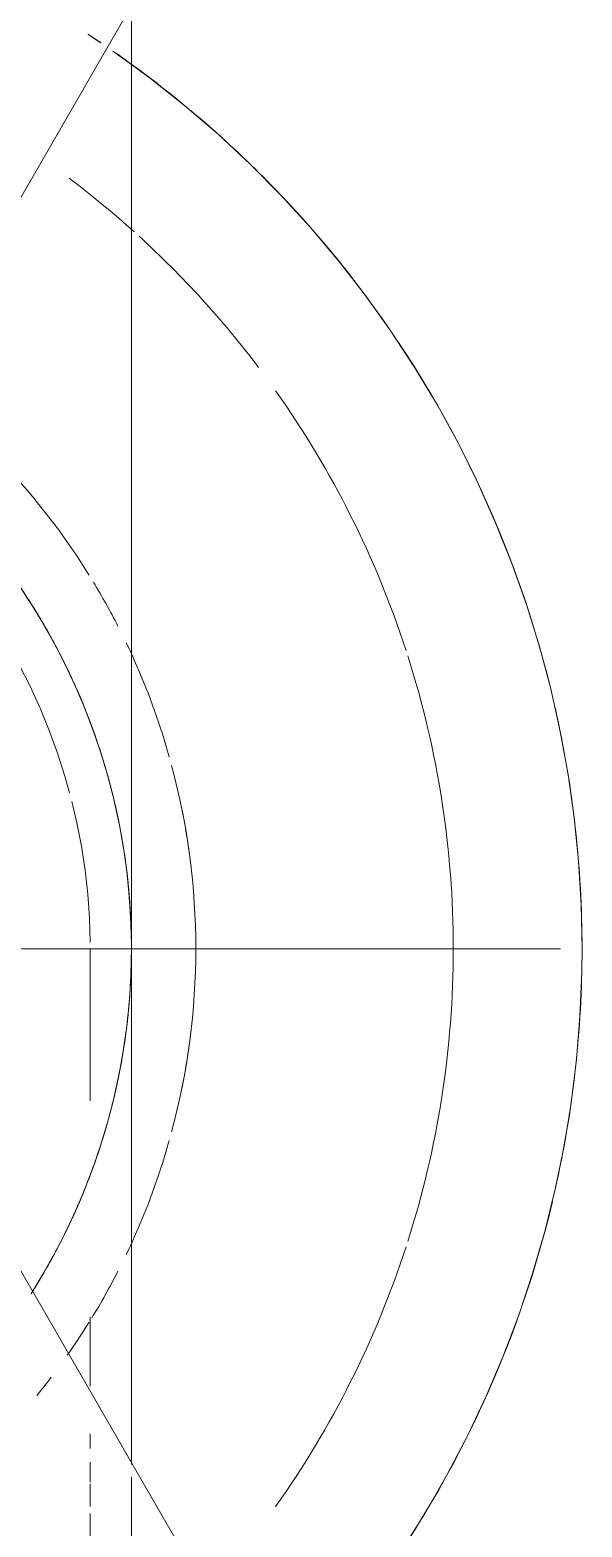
# Model space of a CAD drawing. Header units: metres. Extents: x -24.8 to 3.4, y -2.1 to 25.8.
# Drawn here: x -4.64952 to -4.63666, y 0.48652 to 0.52142 of the extents above; entities that cross this region are included whole.
import ezdxf

# ---------------------------------------------------------------- set-up
doc = ezdxf.new("R2010")
doc.units = ezdxf.units.M
for name, color, linetype, lineweight in [('P-PIPE', 7, 'Continuous', 5), ('P-PIPE-CNTR', 7, 'Continuous', 5), ('P-SANR-FIXT', 7, 'Continuous', 5)]:
    doc.layers.add(name, color=color, linetype=linetype, lineweight=lineweight)

# ---------------------------------------------------------------- blocks, each defined once
blk = doc.blocks.new('UT_Ducha higiênica - UT_Ducha higiênica-3628668-BB')
at = {"layer": 'P-SANR-FIXT'}
for p, q in [((-10.98353447897978, 0.5055959661428738), (-10.97209266180808, 0.5254137748155803)), ((-10.97407471261541, 0.4999999999999957), (-10.97407471261541, 0.5219807621140415)), ((-10.96776253478857, 0.4770862251849087), (-10.98120913343246, 0.5003764172242423)), ((-10.97407471261541, 0.4879737454057336), (-10.97407471261541, 0.4999999999999957))]:
    blk.add_line(p, q, dxfattribs=at)
at = {"layer": 'P-SANR-FIXT', "color": 254, "true_color": 0xdfdfdf}
blk.add_line((-10.97479113074009, 0.5211182161918959), (-10.97508240572841, 0.5213135771184461), dxfattribs=at)
at = {"layer": 'P-SANR-FIXT', "color": 253, "true_color": 0xa6a6a6}
for p, q in [((-10.97412954167764, 0.5206553773783894), (-10.97444995297057, 0.5208893849916607)), ((-10.97407471261541, 0.4749999999999862), (-10.97407471261541, 0.4876874167314135))]:
    blk.add_line(p, q, dxfattribs=at)
at = {"layer": 'P-SANR-FIXT', "flags": 128}
for points in [[(-10.96357471261542, 0.4999999999999957), (-10.96359510989557, 0.5010197280217544), (-10.96365626910471, 0.5020378246962107), (-10.96375809240114, 0.503052661285863), (-10.96390041688935, 0.5040626142686574), (-10.96408301488047, 0.505066067935268), (-10.96430559425669, 0.5060614169738861), (-10.9645677989385, 0.5070470690383776), (-10.96486920945432, 0.5080214472957024), (-10.96520934361163, 0.5089829929485077), (-10.96558765726835, 0.5099301677288618), (-10.96600354520331, 0.5108614563591746), (-10.96645634208455, 0.5117753689762989), (-10.96694532353364, 0.512670443515004), (-10.96746970728458, 0.5135452480469724), (-10.96802865443522, 0.5143983830715618), (-10.96862127078938, 0.515228483754729), (-10.96924660828727, 0.5160342221124594), (-10.96990366652233, 0.5168143091352599), (-10.97059139434152, 0.5175674968503057), (-10.97130869152707, 0.5182925803179248), (-10.97205441055647, 0.518988399559242), (-10.97282735843836, 0.5196538414119104), (-10.97362629862101, 0.5202878413109141), (-10.97412954167764, 0.5206553773783894)], [(-10.97057333676364, 0.4824587849923831), (-10.97027117286911, 0.4827756888959518), (-10.96959742496244, 0.483541407542481), (-10.96895483656107, 0.48433345642596), (-10.96834443566938, 0.4851505684371404), (-10.96776719879857, 0.4859914363711128), (-10.96722404940451, 0.4868547150185565), (-10.96671585641037, 0.4877390233177938), (-10.96624343281651, 0.4886429465641864), (-10.96580753439993, 0.4895650386733679), (-10.96540885850509, 0.4905038244946629), (-10.96504804292837, 0.4914578021710274), (-10.96472566489774, 0.4924254455416777), (-10.96444224014928, 0.4934052065836433), (-10.9641982221021, 0.494395517888261), (-10.96399400113305, 0.4953947951686961), (-10.96382990395211, 0.4964014397944732), (-10.96370619307976, 0.4974138413489247), (-10.963623066427, 0.4984303802055353), (-10.96358065697875, 0.4994494301189811), (-10.96357471261542, 0.4999999999999957)]]:
    blk.add_lwpolyline(points, dxfattribs=at)
at = {"layer": 'P-SANR-FIXT', "color": 7, "true_color": 0xf3f3f3}
blk.add_arc((-10.98907471261541, 0.5), 0.02549999999998515, 55.93268876488168, 56.71695141133583, dxfattribs=at)
at = {"layer": 'P-SANR-FIXT', "color": 254, "true_color": 0xdfdfdf}
for centre, radius, start, end in [((-10.98907471261541, 0.5), 0.02549999999998142, 54.10988269300007, 55.15528351736548), ((-10.98907471261541, 0.5), 0.02249999999998645, 47.96830800982413, 52.96605443841538), ((-10.98907471261541, 0.5), 0.02249999999998645, 47.96830800982413, 52.96605443841538), ((-10.98907471261542, 0.5), 0.01499999999999864, 27.26107276226982, 31.69476383256199), ((-10.98907471261542, 0.5), 0.01500000000000093, 13.4212472447901, 17.50828776306317), ((-10.98907471261542, 0.5), 0.01499999999999789, 342.4917122369645, 346.5787527551865), ((-10.98907471261542, 0.5), 0.01499999999999824, 328.3052361674643, 332.7389272377309)]:
    blk.add_arc(centre, radius, start, end, dxfattribs=at)
at = {"layer": 'P-SANR-FIXT', "color": 253, "true_color": 0xa6a6a6}
for centre, radius, start, end in [((-10.98907471261541, 0.5), 0.02549999999998549, 50.49560427181783, 53.99999999999909), ((-10.98907471261541, 0.5), 0.02549999999998646, 45.16671641316682, 50.01630612071282), ((-10.98907471261541, 0.5), 0.02549999999998757, 13.59930785716164, 45.00000000000203), ((-10.98907471261541, 0.5), 0.02249999999998161, 37.03394556159716, 47.5819993759556), ((-10.98907471261541, 0.5), 0.02249999999998794, 37.03394556160492, 47.58199937595695), ((-10.98907471261541, 0.5), 0.02249999999998335, 17.99999999999968, 35.31075224891279), ((-10.98907471261541, 0.5), 0.0224999999999848, 18.00000000000077, 35.31075224891192), ((-10.98907471261542, 0.5), 0.01500000000000095, 31.69476383256602, 42.0343820555026), ((-10.98907471261542, 0.5), 0.01499999999999987, 17.50828776306197, 27.2610727622718), ((-10.98907471261541, 0.5), 0.02249999999998389, 8.481479150575179e-13, 17.65732309081055), ((-10.98907471261541, 0.5), 0.02249999999998551, 8.481479150575789e-13, 17.65732309081174), ((-10.98907471261541, 0.5), 0.02549999999998491, 7.483658074036043e-13, 12.71230531454019), ((-10.98907471261542, 0.5), 0.01499999999999887, 8.481479150571486e-13, 13.42124724478834), ((-10.98907471261542, 0.5), 0.01499999999999524, 346.5787527551889, 0), ((-10.98907471261541, 0.5), 0.02249999999998542, 342.3426769091903, 1.399444059843948e-13), ((-10.98907471261541, 0.5), 0.02249999999998542, 342.3426769091903, 1.399444059843948e-13), ((-10.98907471261541, 0.5), 0.02549999999998549, 347.2876946908239, 1.272221872585407e-13), ((-10.98907471261542, 0.5), 0.01499999999999933, 332.7389272377292, 342.4917122369629), ((-10.98907471261541, 0.5), 0.02549999999998423, 320.5582083471048, 346.6353901011144), ((-10.98907471261541, 0.5), 0.02249999999998494, 324.6892477510855, 341.9999999999995), ((-10.98907471261541, 0.5), 0.02249999999998494, 324.6892477510881, 341.9999999999995)]:
    blk.add_arc(centre, radius, start, end, dxfattribs=at)
at = {"layer": 'P-SANR-FIXT'}
for radius, start, end in [(0.01499999999999524, 359.9999999999991, 52.45709492384233), (0.0149999999999966, 327.5713114036679, 359.9999999999992)]:
    blk.add_arc((-10.98907471261542, 0.5), radius, start, end, dxfattribs=at)
at = {"layer": 'P-SANR-FIXT', "color": 253, "true_color": 0xa6a6a6}
for points, knots in [([(-10.97630164999732, 0.5078674986423136), (-10.97641383154345, 0.508049147013454), (-10.97667260672999, 0.5084470354596173), (-10.97710829627166, 0.5090528205950552), (-10.97761077254975, 0.5096867429519455), (-10.97815564480601, 0.5103021607887681), (-10.9787461803254, 0.5108881846236897), (-10.97933403421713, 0.5114108069823778), (-10.97973248649701, 0.5117362067172876), (-10.97991083160982, 0.511875434084744)], [0.3991531940382201, 0.3991531940382201, 0.3991531940382201, 0.3991531940382201, 0.4285714285714285, 0.4642857142857143, 0.5, 0.5357142857142857, 0.5714285714285714, 0.6071428571428571, 0.6347987131866677, 0.6347987131866677, 0.6347987131866677, 0.6347987131866677]), ([(-10.97630166319905, 0.5078674622029986), (-10.9762776493961, 0.5078285994723736), (-10.97620309393291, 0.5077065716413469), (-10.97613066926524, 0.5075835893677337), (-10.97608231634433, 0.5074995150277837)], [0.6008468059617799, 0.6008468059617799, 0.6008468059617799, 0.6008468059617799, 0.6071428571428571, 0.6205710130504839, 0.6205710130504839, 0.6205710130504839, 0.6205710130504839]), ([(-10.97606654480875, 0.5074720207795995), (-10.97599188561789, 0.5073415308338473), (-10.97587956998379, 0.5071377675595813), (-10.97577244820103, 0.5069328877740585), (-10.97573501012487, 0.5068598899816762)], [0.6220341308574371, 0.6220341308574371, 0.6220341308574371, 0.6220341308574371, 0.6428571428571428, 0.654348320460295, 0.654348320460295, 0.654348320460295, 0.654348320460295]), ([(-10.97476483260321, 0.5044974695393839), (-10.97489240344536, 0.5049035187942623), (-10.9751798536371, 0.5056991406920426), (-10.97553972336634, 0.5064791694488475), (-10.97573500482364, 0.5068599046140756)], [0.224091742942699, 0.224091742942699, 0.224091742942699, 0.224091742942699, 0.2857142857142857, 0.3456516795397049, 0.3456516795397049, 0.3456516795397049, 0.3456516795397049]), ([(-10.97407471261541, 0.4999999999999999), (-10.97407471261541, 0.5009692221810377), (-10.9741865781345, 0.5021287839172175), (-10.97443641314325, 0.5032802295715644), (-10.97448397387029, 0.5034796427495599)], [0, 0, 0, 0, 0.1428571428571428, 0.1728513124282792, 0.1728513124282792, 0.1728513124282792, 0.1728513124282792]), ([(-10.97448397180745, 0.4965203515565729), (-10.97443641185102, 0.4967197668616061), (-10.97418658121185, 0.4978712245768634), (-10.97407471261541, 0.4990307778189622), (-10.97407471261541, 0.4999999999999999)], [0.8271486875711853, 0.8271486875711853, 0.8271486875711853, 0.8271486875711853, 0.8571428571428571, 1, 1, 1, 1]), ([(-10.97573501012486, 0.4931401100183303), (-10.97553973503707, 0.49352086276461), (-10.975179850295, 0.4943008500831277), (-10.97489239798128, 0.4950964661238473), (-10.9747648275389, 0.4955025164821533)], [0.6543483204606311, 0.6543483204606311, 0.6543483204606311, 0.6543483204606311, 0.7142857142857143, 0.7759082570580503, 0.7759082570580503, 0.7759082570580503, 0.7759082570580503]), ([(-10.97573500482364, 0.4931400953859308), (-10.97577244412097, 0.4930671009641801), (-10.97588201253049, 0.4928575650061843), (-10.97599701943279, 0.4926492113161278), (-10.97607448690513, 0.4925141657618561)], [0.3456516795393689, 0.3456516795393689, 0.3456516795393689, 0.3456516795393689, 0.3571428571428571, 0.3787024160473056, 0.3787024160473056, 0.3787024160473056, 0.3787024160473056]), ([(-10.97608232735579, 0.4925005153659637), (-10.9761306799957, 0.4924164402504112), (-10.9762031003144, 0.49229344597279), (-10.97627764105297, 0.4921713774989547), (-10.97630164999733, 0.4921325013576822)], [0.379428986949516, 0.379428986949516, 0.379428986949516, 0.379428986949516, 0.3928571428571428, 0.3991531940384441, 0.3991531940384441, 0.3991531940384441, 0.3991531940384441])]:
    blk.add_open_spline(points, degree=3, knots=knots, dxfattribs=at)
at = {"layer": 'P-SANR-FIXT'}
for points, knots in [([(-10.97991083128138, 0.511875434991315), (-10.97973248575902, 0.5117362087542657), (-10.97933403260321, 0.5114108114371111), (-10.9787461896769, 0.5108881588117454), (-10.97815560990577, 0.5103022571202557), (-10.97742933376377, 0.5094810922105009), (-10.97681462718955, 0.5086648640428961), (-10.97641386744687, 0.5080490479130325), (-10.97630166319905, 0.5078674622029986)], [0.3652012868133322, 0.3652012868133322, 0.3652012868133322, 0.3652012868133322, 0.3928571428571428, 0.4285714285714285, 0.4642857142857143, 0.5, 0.5714285714285714, 0.6008468059617799, 0.6008468059617799, 0.6008468059617799, 0.6008468059617799]), ([(-10.97573501012487, 0.5068598899816762), (-10.97553973503707, 0.5064791372353943), (-10.975179850295, 0.5056991499168793), (-10.97489239798128, 0.5049035338761625), (-10.9747648275389, 0.5044974835178614)], [0.654348320460295, 0.654348320460295, 0.654348320460295, 0.654348320460295, 0.7142857142857143, 0.7759082570573008, 0.7759082570573008, 0.7759082570573008, 0.7759082570573008]), ([(-10.97448397180744, 0.5034796484434164), (-10.97443641185102, 0.5032802331383867), (-10.97418658121185, 0.502128775423133), (-10.97407471261541, 0.5009692221810378), (-10.97407471261541, 0.4999999999999999)], [0.8271486875717207, 0.8271486875717207, 0.8271486875717207, 0.8271486875717207, 0.8571428571428571, 1, 1, 1, 1]), ([(-10.97407471261541, 0.4999999999999999), (-10.97407471261541, 0.4990307778189622), (-10.9741865781345, 0.4978712160827788), (-10.97443641314326, 0.4967197704284284), (-10.97448397387029, 0.4965203572504293)], [0, 0, 0, 0, 0.1428571428571428, 0.1728513124288145, 0.1728513124288145, 0.1728513124288145, 0.1728513124288145]), ([(-10.97476483260321, 0.4955025304606309), (-10.97489240344535, 0.4950964812057475), (-10.9751798536371, 0.4943008593079643), (-10.97553972336635, 0.4935208305511568), (-10.97573500482364, 0.4931400953859308)], [0.2240917429419495, 0.2240917429419495, 0.2240917429419495, 0.2240917429419495, 0.2857142857142857, 0.3456516795393689, 0.3456516795393689, 0.3456516795393689, 0.3456516795393689])]:
    blk.add_open_spline(points, degree=3, knots=knots, dxfattribs=at)
at = {"layer": 'P-SANR-FIXT', "color": 254, "true_color": 0xdfdfdf}
for points, knots in [([(-10.97608232735579, 0.5074994846340363), (-10.97613067999571, 0.5075835597495887), (-10.97620310031439, 0.5077065540272085), (-10.97627764105297, 0.5078286225010424), (-10.97630164999732, 0.5078674986423136)], [0.379428986949516, 0.379428986949516, 0.379428986949516, 0.379428986949516, 0.3928571428571428, 0.3991531940382201, 0.3991531940382201, 0.3991531940382201, 0.3991531940382201]), ([(-10.97573500482364, 0.5068599046140756), (-10.97577244412097, 0.5069328990358241), (-10.97587957076122, 0.5071377654137236), (-10.97599189619788, 0.507341501631013), (-10.97606655581936, 0.5074719903881645)], [0.3456516795397049, 0.3456516795397049, 0.3456516795397049, 0.3456516795397049, 0.3571428571428571, 0.3779658691425629, 0.3779658691425629, 0.3779658691425629, 0.3779658691425629]), ([(-10.97607447587125, 0.492514135306244), (-10.97599700840337, 0.4926491808727669), (-10.97588201164234, 0.4928575625547228), (-10.97577244820103, 0.4930671122259457), (-10.97573501012486, 0.4931401100183303)], [0.6212975839526943, 0.6212975839526943, 0.6212975839526943, 0.6212975839526943, 0.6428571428571428, 0.6543483204606311, 0.6543483204606311, 0.6543483204606311, 0.6543483204606311]), ([(-10.97630166319905, 0.4921325377969974), (-10.97627764939611, 0.4921714005276237), (-10.97620309393291, 0.4922934283586518), (-10.97613066926524, 0.4924164106322664), (-10.97608231634434, 0.4925004849722163)], [0.6008468059615558, 0.6008468059615558, 0.6008468059615558, 0.6008468059615558, 0.6071428571428571, 0.6205710130504839, 0.6205710130504839, 0.6205710130504839, 0.6205710130504839])]:
    blk.add_open_spline(points, degree=3, knots=knots, dxfattribs=at)
for points in [[(-10.97458364314072, 0.5038738685510037), (-10.97463935485615, 0.5040823311122511), (-10.97469973080365, 0.5042902549693336), (-10.97476483260321, 0.5044974695393839)], [(-10.97448397387029, 0.5034796427495599), (-10.9745142513782, 0.5036065906422873), (-10.97454623421581, 0.5037333795079151), (-10.97457993617754, 0.5038599711592885)], [(-10.974583639597, 0.4961261216676496), (-10.97454857429243, 0.4962573322973065), (-10.97451535683786, 0.4963887564946065), (-10.97448397180745, 0.4965203515565729)], [(-10.9747648275389, 0.4955025164821533), (-10.97470119172791, 0.495705066096109), (-10.97464207172351, 0.4959082944303593), (-10.97458740974684, 0.4961120415373096)]]:
    blk.add_open_spline(points, degree=3, dxfattribs=at)
at = {"layer": 'P-SANR-FIXT', "color": 253, "true_color": 0xa6a6a6}
for points in [[(-10.9747648275389, 0.5044974835178614), (-10.97469972594335, 0.5042902683847137), (-10.9746393505841, 0.5040823429039384), (-10.974583639597, 0.5038738783323503)], [(-10.97457993268258, 0.5038599808060558), (-10.9745462311668, 0.5037333879237846), (-10.97451424882478, 0.5036065976902292), (-10.97448397180744, 0.5034796484434164)], [(-10.97448397387029, 0.4965203572504293), (-10.97451535940924, 0.4963887635921023), (-10.97454857737772, 0.4962573408133155), (-10.97458364314072, 0.4961261314489963)], [(-10.97458741333954, 0.4961120514538511), (-10.97464207602185, 0.4959083062946251), (-10.9747011965928, 0.4957050795241674), (-10.97476483260321, 0.4955025304606309)]]:
    blk.add_open_spline(points, degree=3, dxfattribs=at)
blk = doc.blocks.new('Joelho 45_90 - Agua Fria_Soldavel - MEP - Tigre - Standard-V61-BB')
at = {"layer": 'P-PIPE', "color": 7, "true_color": 0xf3f3f3}
for p, q in [((-10.97503471261541, 0.4886921129222455), (-10.97503471261541, 0.4883502238825874)), ((-10.97503471261541, 0.4880292669160909), (-10.97503471261541, 0.487565059034955)), ((-10.97503471261541, 0.4875222065288461), (-10.97503471261541, 0.486996604229839))]:
    blk.add_line(p, q, dxfattribs=at)
at = {"layer": 'P-PIPE', "color": 253, "true_color": 0xa6a6a6, "flags": 128}
for points in [[(-10.97669202500674, 0.5066174502330002), (-10.97643730240725, 0.5061169815457239), (-10.97620279696825, 0.5056067269928629), (-10.97598888384843, 0.5050875028728514), (-10.97579590526313, 0.5045601398335208), (-10.97562416993695, 0.5040254815432329), (-10.97551527746368, 0.5036332396987309)], [(-10.97546085916688, 0.5034286626514662), (-10.97534549359722, 0.5029377108691147), (-10.97523899840637, 0.502386338686317), (-10.9751546374068, 0.5018311488706845), (-10.9750925455581, 0.5012730296074785), (-10.97505282219399, 0.5007128737684667), (-10.97503553086338, 0.5001515774834996)], [(-10.97503471261541, 0.4999885615252515), (-10.97503471261541, 0.4999542644001265), (-10.97503471261541, 0.4998971634927105), (-10.9750347126154, 0.4998173501522711), (-10.97503471261541, 0.4997149520631302), (-10.97503471261541, 0.4995901330403832), (-10.97503471261541, 0.4994430927678431), (-10.9750347126154, 0.4992740664785795), (-10.97503471261541, 0.4990833245785939), (-10.97503471261541, 0.4988711722142407), (-10.9750347126154, 0.4986379487840443), (-10.97503471261541, 0.4983840273957453), (-10.97503471261541, 0.4981098142693898), (-10.97503471261541, 0.4978157480874896), (-10.97503471261541, 0.4975022992932074), (-10.9750347126154, 0.4971699693377449), (-10.97503471261541, 0.4968192898781396), (-10.97503471261541, 0.4964508219267155)]]:
    blk.add_lwpolyline(points, dxfattribs=at)
at = {"layer": 'P-PIPE', "color": 254, "true_color": 0xdfdfdf, "flags": 128}
blk.add_lwpolyline([(-10.97503471261541, 0.4914105552705102), (-10.97503471261541, 0.4908817158890168), (-10.97503471261541, 0.4903445868674738), (-10.97503471261541, 0.4898000274977353)], dxfattribs=at)
at = {"layer": 'P-PIPE', "color": 7, "true_color": 0xf3f3f3, "flags": 128}
blk.add_lwpolyline([(-10.97503471261541, 0.4868325899351987), (-10.9750347126154, 0.48642607513455), (-10.97503471261541, 0.4858543844739337), (-10.9750347126154, 0.4856999999999996)], dxfattribs=at)
at = {"layer": 'P-PIPE', "color": 254, "true_color": 0xdfdfdf}
for radius, start, end in [(0.01649999999999915, 31.84443209606463, 42.34139407811477), (0.0164999999999994, 27.12124891507295, 31.19243259900964), (0.0164999999999984, 23.53373525956508, 25.59164085521878), (0.01649999999999898, 334.4083591447892, 336.4662647404405), (0.01649999999999845, 328.5631316473084, 332.8787510850021), (0.01650000000000043, 324.9413170756866, 328.1555679039596)]:
    blk.add_arc((-10.98907471261541, 0.4999999999999895), radius, start, end, dxfattribs=at)
at = {"layer": 'P-PIPE', "color": 253, "true_color": 0xa6a6a6}
for radius, start, end in [(0.01650000000000057, 15.72464511368464, 23.53373525956799), (0.01649999999999719, 345.0000000000007, 14.9999999999991), (0.01649999999999873, 6.645178750006965, 11.29306870909161), (0.01649999999999891, 348.6907273057079, 353.3532592055059), (0.01649999999999698, 336.4662647404429, 344.2753548863807)]:
    blk.add_arc((-10.98907471261541, 0.4999999999999895), radius, start, end, dxfattribs=at)
at = {"layer": 'P-PIPE', "color": 7, "true_color": 0xf3f3f3}
blk.add_arc((-10.98907471261541, 0.4999999999999895), 0.01649999999999451, 320.8586082829527, 322.7425095916069, dxfattribs=at)

msp = doc.modelspace()

# ---------------------------------------------------------------- linework, layer by layer
at = {"layer": 'P-PIPE-CNTR'}
msp.add_line((-4.687158529146989, 0.499999999999991), (-4.637158529146994, 0.499999999999991), dxfattribs=at)

# ---------------------------------------------------------------- block references
at = {"layer": 'P-PIPE', "color": 254, "true_color": 0xdfdfdf}
msp.add_blockref('Joelho 45_90 - Agua Fria_Soldavel - MEP - Tigre - Standard-V61-BB', (6.326916183468452, 0), dxfattribs=at)
at = {"layer": 'P-SANR-FIXT', "color": 254, "true_color": 0xdfdfdf}
msp.add_blockref('UT_Ducha higiênica - UT_Ducha higiênica-3628668-BB', (6.326916183468452, 0), dxfattribs=at)

doc.saveas('drawing.dxf')
